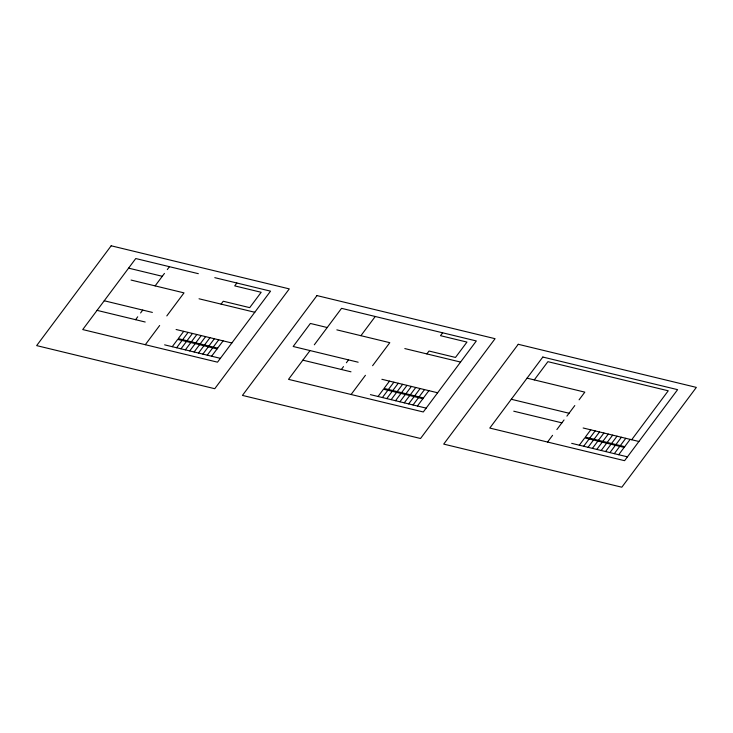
<?xml version="1.0" encoding="UTF-8"?>
<svg xmlns="http://www.w3.org/2000/svg" width="733" height="733" viewBox="0 0 733 733"><rect width="100%" height="100%" fill="white"/><g stroke="black" fill="none" stroke-linecap="round" stroke-linejoin="round"><path stroke-width="1.1" d="M155.13 285.888L164.449 273.409M167.307 269.57L169.46 266.693M135.578 319.689L137.722 316.803M140.589 312.964L142.743 310.086M145.308 344.702L159.647 325.507M166.812 315.914L184.01 292.879L131.06 280.061M172.246 346.691L177.688 339.397L217.078 348.926M183.708 331.334L178.266 338.628L217.646 348.157M176.626 347.754L182.068 340.451M182.645 339.691L188.088 332.397M180.996 348.807L186.448 341.514M187.016 340.744L192.467 333.451M185.376 349.87L190.818 342.577M191.395 341.807L196.838 334.514M221.082 304.113L223.235 301.236L249.715 307.64L261.177 292.284L234.707 285.879L236.851 283.002M189.746 350.924L195.198 343.63M195.766 342.861L201.218 335.567M194.126 351.987L199.568 344.693M200.146 343.924L205.588 336.63M198.506 353.04L203.948 345.747M204.525 344.986L209.968 337.684M202.876 354.103L208.328 346.81M208.896 346.04L214.348 338.747M207.256 355.166L212.698 347.863M213.276 347.103L218.718 339.81M211.626 356.22L223.098 340.863M310.022 350.566L288.518 379.355L423.298 411.973L476.331 340.955L341.551 308.336L314.32 344.803M360.911 335.687L375.25 316.491M341.358 369.478L343.511 366.601M346.379 362.762L348.532 359.885M351.098 394.501L365.428 375.305M372.593 365.712L389.8 342.678L336.841 329.859M378.036 396.489L383.478 389.196L422.868 398.725M389.498 381.133L384.055 388.426L423.436 397.955M382.406 397.543L387.858 390.249M388.426 389.48L393.878 382.186M386.786 398.605L392.228 391.312M392.806 390.542L398.248 383.249M391.156 399.659L396.608 392.366M397.176 391.605L402.628 384.312M426.872 353.911L429.025 351.034L455.495 357.438L466.967 342.082L440.487 335.677L442.64 332.8M395.536 400.722L400.988 393.429M401.556 392.659L407.007 385.366M399.916 401.785L405.358 394.491M405.935 393.722L411.378 386.428M404.286 402.838L409.738 395.545M410.306 394.775L415.758 387.482M408.666 403.901L414.108 396.608M414.686 395.838L420.128 388.545M413.046 404.955L418.488 397.662M419.065 396.892L424.508 389.599M417.416 406.018L428.887 390.662M534.275 379.905L547.899 361.671L668.239 390.79L631.69 439.736M547.56 442.045L552.572 435.32M556.869 429.565L564.043 419.963M566.902 416.124L574.791 405.569M579.088 399.815L584.824 392.137L527.054 378.155M579.308 445.188L584.751 437.894L624.14 447.423M590.771 429.831L585.328 437.125L624.708 446.663M583.679 446.25L589.13 438.957M589.699 438.187L595.15 430.894M588.058 447.313L593.501 440.011M594.078 439.25L599.521 431.957M592.438 448.367L597.881 441.074M598.458 440.304L603.9 433.011M596.809 449.43L602.26 442.136M602.828 441.367L608.28 434.073M601.188 450.483L606.631 443.19M607.208 442.42L612.651 435.127M605.559 451.546L611.01 444.253M611.579 443.483L617.03 436.19M609.938 452.6L615.381 445.307M615.958 444.537L621.401 437.244M614.318 453.663L619.761 446.37M620.338 445.6L625.78 438.307M618.689 454.726L630.16 439.369M198.341 273.684L135.761 258.538L82.728 329.566L217.518 362.175L270.55 291.157L214.787 277.66M128.596 268.141L162.295 276.295M327.22 327.532L310.371 323.455L293.173 346.489L358.153 362.212M199.028 298.78L254.782 312.267M404.808 348.578L460.571 362.065M104.233 300.768L152.372 312.414M511.295 399.274L569.055 413.247M97.068 310.371L145.198 322.016M176.094 329.493L231.848 342.98M302.848 360.16L350.988 371.814M381.875 379.291L437.638 392.778M513.751 411.195L561.89 422.849M583.147 427.99L638.91 441.486M164.623 344.849L220.386 358.336M370.412 394.638L426.166 408.134M571.685 443.346L627.439 456.842M111.178 245.793L36.65 345.609L214.76 388.71L289.288 288.894L111.178 245.793M316.968 295.591L242.44 395.408L420.54 438.499L495.077 338.692L316.968 295.591M518.24 344.29L443.712 444.106L621.822 487.207L696.35 387.391L518.24 344.29M542.823 357.044L489.791 428.063L624.58 460.681L677.613 389.654L542.823 357.044"/></g></svg>
